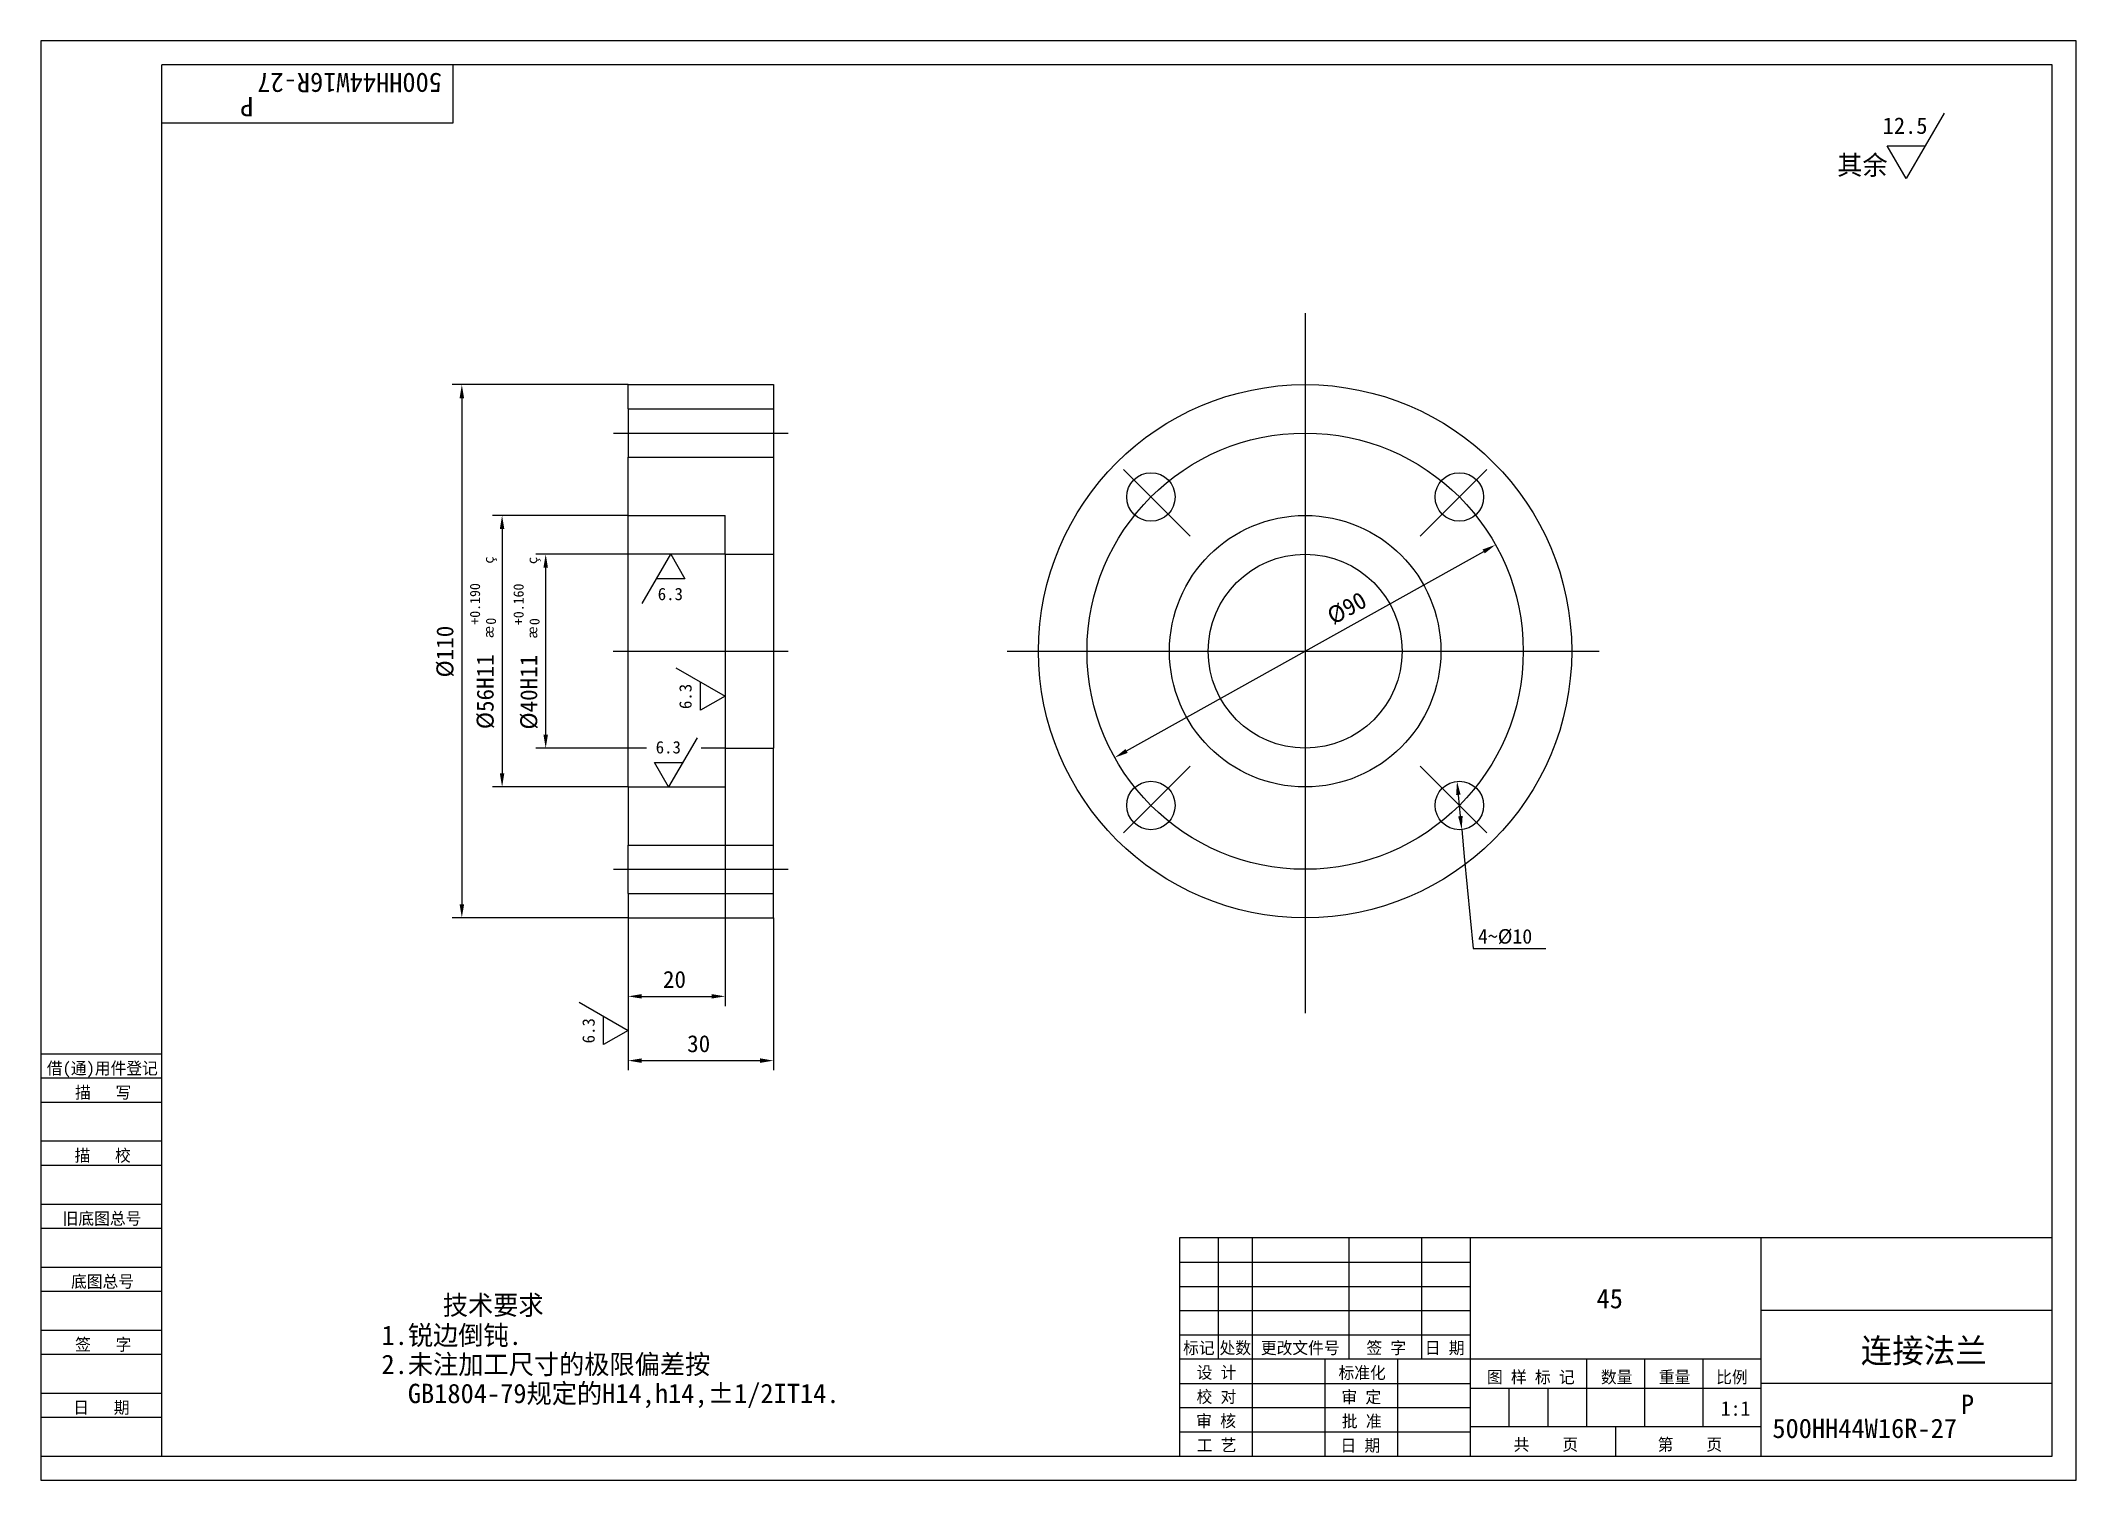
# Model space of a CAD drawing. Header units: metres. Extents: x 0 to 420, y 0 to 297.
import ezdxf

# ---------------------------------------------------------------- set-up
doc = ezdxf.new("R2010")
doc.units = ezdxf.units.M
for name, color, linetype in [('C', 6, 'Continuous'), ('D', 1, 'Continuous'), ('FL', 5, 'Continuous'), ('T', 7, 'Continuous'), ('TL', 4, 'Continuous')]:
    doc.layers.add(name, color=color, linetype=linetype)

# ---------------------------------------------------------------- blocks, each defined once
blk = doc.blocks.new('TUKUN3')
at = {"layer": 'FL'}
for p, q in [((420, 297), (0, 297)), ((0, 297), (0, 0)), ((420, 0), (420, 297)), ((0, 78), (25, 78)), ((0, 70), (25, 70)), ((0, 65), (25, 65)), ((0, 57), (25, 57)), ((0, 52), (25, 52)), ((243, 25), (243, 50)), ((250, 5), (250, 50)), ((270, 25), (270, 50)), ((285, 25), (285, 50)), ((0, 44), (25, 44)), ((235, 45), (295, 45)), ((0, 39), (25, 39)), ((235, 40), (295, 40)), ((235, 35), (295, 35)), ((0, 31), (25, 31)), ((235, 30), (295, 30)), ((0, 26), (25, 26)), ((280, 5), (280, 25)), ((0, 18), (25, 18)), ((235, 20), (295, 20)), ((0, 13), (25, 13)), ((235, 15), (295, 15)), ((235, 10), (295, 10)), ((0, 0), (420, 0))]:
    blk.add_line(p, q, dxfattribs=at)
at = {"layer": 'TL'}
for p, q in [((415, 292), (25, 292)), ((25, 5), (25, 292)), ((85, 292), (85, 280)), ((415, 5), (415, 292)), ((85, 280), (25, 280)), ((0, 88), (25, 88)), ((0, 83), (25, 83)), ((415, 50), (235, 50)), ((235, 50), (235, 5)), ((295, 5), (295, 50)), ((355, 5), (355, 50)), ((415, 35), (355, 35)), ((355, 25), (235, 25)), ((265, 5), (265, 25)), ((319, 11), (319, 25)), ((331, 11), (331, 25)), ((343, 11), (343, 25)), ((295, 19), (355, 19)), ((303, 11), (303, 19)), ((311, 11), (311, 19)), ((415, 20), (355, 20)), ((355, 11), (295, 11)), ((325, 5), (325, 11)), ((0, 5), (415, 5))]:
    blk.add_line(p, q, dxfattribs=at)
at = {"layer": 'T'}
for s, p in [('借(通)用件登记', (1.26, 83.76)), ('描   写', (7.09, 78.76)), ('描   校', (6.98, 65.76)), ('旧底图总号', (4.52, 52.76)), ('底图总号', (6.25, 39.76)), ('签   字', (7.1, 26.76)), ('标记', (235.71, 26.07)), ('处数', (243.22, 26.07)), ('更改文件号', (251.75, 26.07)), ('签 字', (273.53, 26.07)), ('日 期', (285.57, 26.07)), ('设 计', (238.5, 20.99)), ('标准化', (267.77, 20.93)), ('图 样 标 记', (298.4, 20.04)), ('数量', (321.92, 20.04)), ('重量', (333.88, 20.04)), ('比例', (345.7, 20.04)), ('校 对', (238.48, 15.99)), ('审 定', (268.39, 15.93)), ('日   期', (6.72, 13.76)), ('审 核', (238.41, 10.99)), ('批 准', (268.46, 10.93)), ('工 艺', (238.52, 5.99)), ('日 期', (268.18, 5.93)), ('共    页', (303.91, 6.13)), ('第    页', (333.62, 6.13))]:
    blk.add_text(s, height=2.5, dxfattribs=at).set_placement(p)

msp = doc.modelspace()

# ---------------------------------------------------------------- linework, layer by layer
at = {"layer": 'C'}
for p, q in [((260.89, 240.82), (260.89, 96.35)), ((118.19, 216.05), (154.21, 216.05)), ((237.18, 194.76), (223.41, 208.53)), ((284.6, 194.76), (298.37, 208.53)), ((118.12, 171.05), (154.21, 171.05)), ((199.43, 171.05), (321.58, 171.05)), ((237.18, 147.34), (223.41, 133.57)), ((284.6, 147.34), (298.37, 133.57)), ((118.19, 126.05), (154.21, 126.05))]:
    msp.add_line(p, q, dxfattribs=at)
msp.add_circle((260.89, 171.05), 45, dxfattribs=at)
at = {"layer": 'D'}
for p, q in [((392.71, 282.08), (384.91, 268.56)), ((381, 275.32), (388.81, 275.32)), ((384.91, 268.56), (381, 275.32)), ((121.21, 226.05), (84.89, 226.05)), ((86.89, 223.25), (86.89, 118.85)), ((121.21, 199.05), (93.2, 199.05)), ((95.2, 196.25), (95.2, 145.85)), ((141.21, 191.05), (102.19, 191.05)), ((124.13, 180.91), (129.98, 191.05)), ((129.98, 191.05), (132.91, 185.98)), ((224.05, 150.46), (297.73, 191.63)), ((104.19, 153.85), (104.19, 188.25)), ((132.91, 185.98), (127.05, 185.98)), ((131.07, 167.63), (141.21, 161.78)), ((136.14, 158.85), (136.14, 164.7)), ((141.21, 161.78), (136.14, 158.85)), ((135.42, 153.19), (129.56, 143.05)), ((125.01, 151.05), (102.19, 151.05)), ((126.63, 148.12), (132.49, 148.12)), ((129.56, 143.05), (126.63, 148.12)), ((141.21, 151.05), (136.26, 151.05)), ((121.21, 143.05), (93.2, 143.05)), ((141.21, 143.05), (141.21, 97.84)), ((292.92, 137.04), (292.5, 141.42)), ((293.19, 134.25), (293.72, 128.68)), ((293.72, 128.68), (295.55, 109.68)), ((121.21, 116.05), (84.89, 116.05)), ((121.21, 116.05), (121.21, 97.84)), ((151.21, 116.05), (151.21, 84.58)), ((295.55, 109.68), (310.55, 109.68)), ((111.07, 98.66), (121.21, 92.81)), ((121.21, 97.84), (121.21, 84.58)), ((124.01, 99.84), (138.41, 99.84)), ((116.14, 89.88), (116.14, 95.74)), ((121.21, 92.81), (116.14, 89.88)), ((124.01, 86.58), (148.41, 86.58))]:
    msp.add_line(p, q, dxfattribs=at)
for points in [[(86.43, 223.25), (87.36, 223.25), (86.89, 226.05)], [(94.73, 196.25), (95.66, 196.25), (95.2, 199.05)], [(103.72, 188.25), (104.66, 188.25), (104.19, 191.05)], [(297.96, 191.23), (297.5, 192.04), (300.17, 193)], [(103.72, 153.85), (104.66, 153.85), (104.19, 151.05)], [(224.28, 150.06), (223.82, 150.87), (221.61, 149.1)], [(94.73, 145.85), (95.66, 145.85), (95.2, 143.05)], [(292.04, 141.37), (292.96, 141.46), (292.23, 144.21)], [(292.46, 136.99), (293.39, 137.08), (293.19, 134.25)], [(86.43, 118.85), (87.36, 118.85), (86.89, 116.05)], [(124.01, 100.31), (124.01, 99.38), (121.21, 99.84)], [(138.41, 100.31), (138.41, 99.38), (141.21, 99.84)], [(124.01, 87.05), (124.01, 86.11), (121.21, 86.58)], [(148.41, 87.05), (148.41, 86.11), (151.21, 86.58)]]:
    msp.add_solid(points, dxfattribs=at)
at = {"layer": 'TL'}
for p, q in [((121.21, 221.05), (121.21, 226.05)), ((121.21, 226.05), (151.21, 226.05)), ((151.21, 226.05), (151.21, 221.05)), ((121.21, 221.05), (121.21, 211.05)), ((121.21, 221.05), (151.21, 221.05)), ((151.21, 221.05), (151.21, 211.05)), ((121.21, 211.05), (151.21, 211.05)), ((121.21, 199.05), (121.21, 211.05)), ((151.21, 211.05), (151.21, 191.05)), ((121.21, 199.05), (141.21, 199.05)), ((121.21, 143.05), (121.21, 199.05)), ((141.21, 191.05), (141.21, 199.05)), ((141.21, 191.05), (151.21, 191.05)), ((141.21, 191.05), (141.21, 151.05)), ((151.21, 191.05), (151.21, 151.05)), ((141.21, 151.05), (151.21, 151.05)), ((141.21, 151.05), (141.21, 143.05)), ((151.21, 131.05), (151.21, 151.05)), ((121.21, 143.05), (121.21, 131.05)), ((121.21, 143.05), (141.21, 143.05)), ((121.21, 131.05), (151.21, 131.05)), ((121.21, 121.05), (121.21, 131.05)), ((151.21, 121.05), (151.21, 131.05)), ((121.21, 121.05), (151.21, 121.05)), ((121.21, 121.05), (121.21, 116.05)), ((151.21, 116.05), (151.21, 121.05)), ((121.21, 116.05), (151.21, 116.05))]:
    msp.add_line(p, q, dxfattribs=at)
for centre, radius in [((260.89, 171.05), 55), ((229.07, 202.87), 5), ((292.71, 202.87), 5), ((260.89, 171.05), 28), ((260.89, 171.05), 20), ((229.07, 139.23), 5), ((292.71, 139.23), 5)]:
    msp.add_circle(centre, radius, dxfattribs=at)

# ---------------------------------------------------------------- block references
at = {"layer": 'D'}
msp.add_blockref('TUKUN3', (0, 0), dxfattribs=at)

# ---------------------------------------------------------------- texts
for s, height, rotation, p in [('500HH44W16R-27', 4, 180, (82.79, 290.33)), ('P', 4, 180, (43.89, 285.38)), ('%%231', 2.1, 90, (93.45, 189.12)), ('%%231', 2.1, 90, (102.44, 189.03)), ('+0.190', 2.1, 90, (90.65, 176.52)), ('+0.160', 2.1, 90, (99.64, 176.43)), ('%%C90', 3.5, 29.2, (266.7, 176.43)), ('0', 2.1, 90, (93.94, 176.52)), ('0', 2.1, 90, (102.93, 176.43)), ('%%C110', 3.5, 90, (85.14, 165.63)), ('%%230', 2.1, 90, (93.45, 173.72)), ('%%230', 2.1, 90, (102.44, 173.63)), ('%%C56H11', 3.5, 90, (93.45, 154.97)), ('%%C40H11', 3.5, 90, (102.44, 154.88)), ('6.3', 2.55, 90, (134.3, 159.11)), ('6.3', 2.55, 90, (114.3, 90.14))]:
    msp.add_text(s, height=height, rotation=rotation, dxfattribs=at).set_placement(p)
for s, height, p in [('12.5', 3.4, (380.05, 277.78)), ('其余', 4, (370.67, 269.34)), ('6.3', 2.55, (127.31, 181.58)), ('6.3', 2.55, (126.89, 149.96)), ('4%%126%%C10', 3, (296.55, 110.72)), ('20', 3.5, (128.38, 101.59)), ('30', 3.5, (133.38, 88.33)), ('技术要求', 4, (82.96, 34.14)), ('45', 4, (321.01, 35.48)), ('1.锐边倒钝.', 4, (70.31, 27.92)), ('连接法兰', 5, (375.53, 24.23)), ('2.未注加工尺寸的极限偏差按', 4, (70.31, 21.92)), ('  GB1804-79规定的H14,h14,%%P1/2IT14.', 4, (70.31, 15.92)), ('P', 4, (396.2, 13.68)), ('1:1', 3, (346.64, 13.32)), ('500HH44W16R-27', 4, (357.29, 8.72))]:
    msp.add_text(s, height=height, dxfattribs=at).set_placement(p)

doc.saveas('drawing.dxf')
